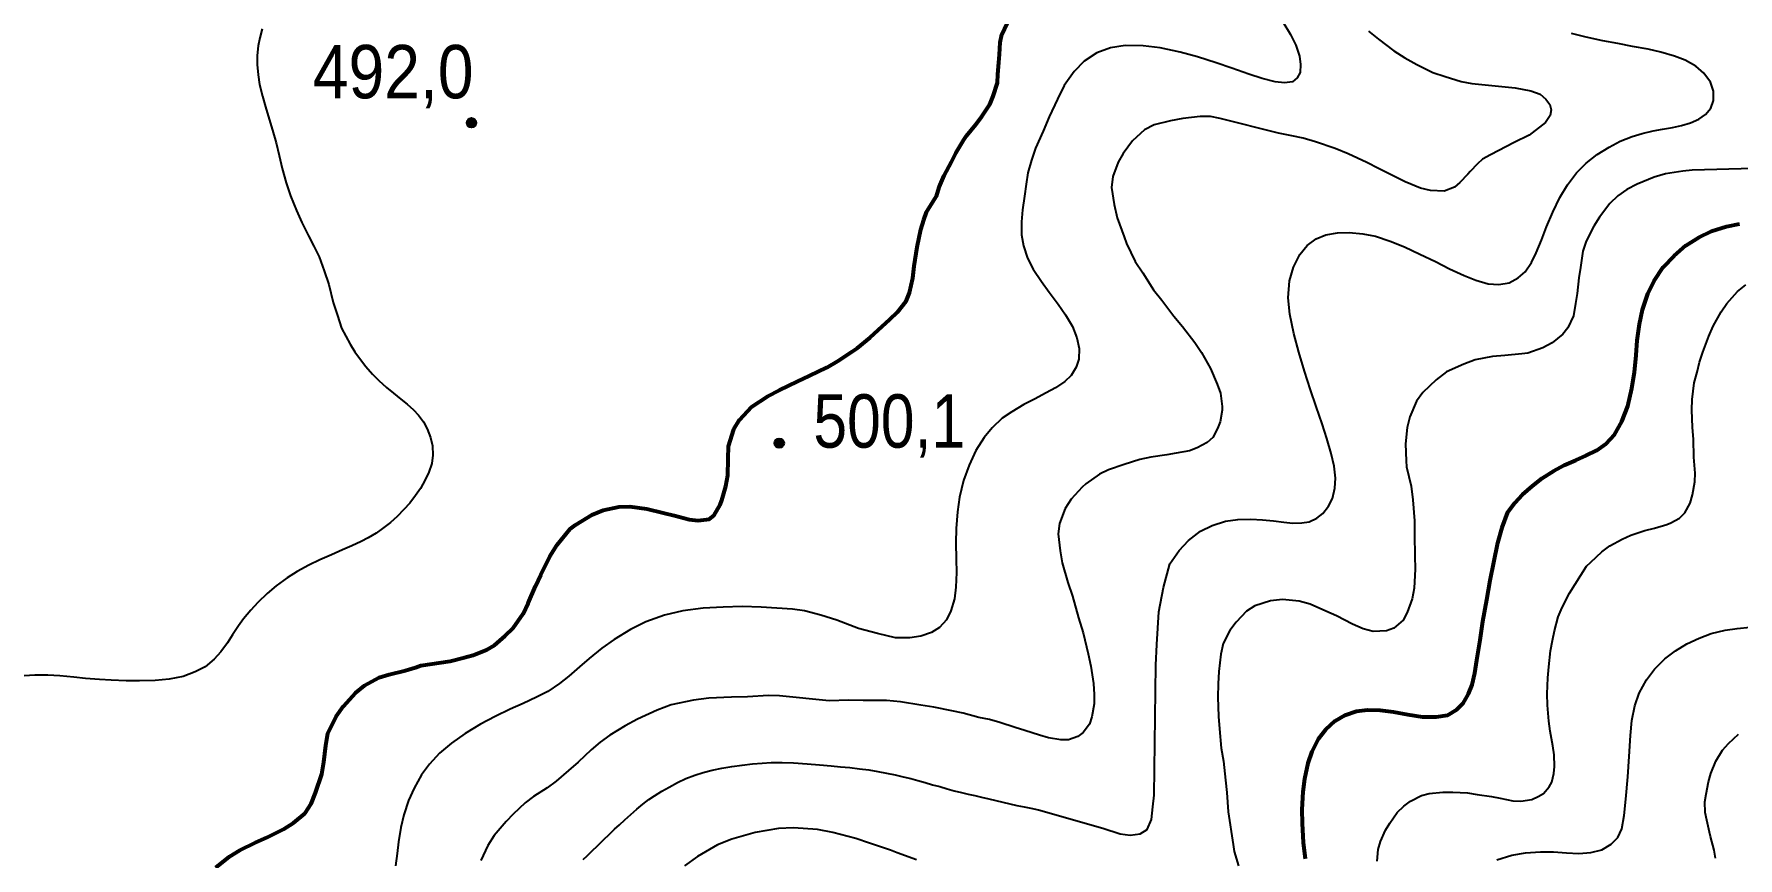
# Model space of a CAD drawing. Header units: metres. Extents: x 552626 to 559174, y 1843804 to 1852371.
# Drawn here: x 557760 to 558302, y 1847599 to 1847861 of the extents above; entities that cross this region are included whole.
import ezdxf

# ---------------------------------------------------------------- set-up
doc = ezdxf.new("R2010")
doc.units = ezdxf.units.M
doc.header["$LTSCALE"] = 6.8
for name, color, linetype, lineweight in [('1', 7, 'Continuous', 25), ('2', 7, 'Continuous', 53), ('5', 7, 'Continuous', 25)]:
    doc.layers.add(name, color=color, linetype=linetype, lineweight=lineweight)

msp = doc.modelspace()

# ---------------------------------------------------------------- hatches: boundary and pattern name
at = {"layer": '5'}
for points in [[(557900.56, 1847832.91, 1), (557897.56, 1847832.91, 1)], [(557998.62, 1847730.86, 1), (557995.62, 1847730.86, 1)]]:
    msp.add_hatch(color=256, dxfattribs=at).paths.add_polyline_path(points)

# ---------------------------------------------------------------- linework, layer by layer
at = {"layer": '1'}
for points in [[(558157.47, 1847865.07), (558159.97, 1847860.95), (558161.61, 1847857.6), (558162.78, 1847854.13), (558163.17, 1847851.43), (558163.01, 1847848.9), (558162.07, 1847847.16), (558160.59, 1847845.95), (558158.05, 1847845.57), (558155.09, 1847845.88), (558150.88, 1847846.99), (558146.64, 1847848.39), (558141.31, 1847850.29), (558136.32, 1847851.96), (558130.34, 1847853.88), (558124.85, 1847855.37), (558118.48, 1847856.7), (558112.98, 1847857.39), (558107.3, 1847857.5), (558102.58, 1847856.72), (558098.22, 1847855.21), (558094.26, 1847852.53), (558091, 1847849.21), (558087.88, 1847844.75), (558085.74, 1847840.45), (558083.07, 1847834.74), (558081.18, 1847830.2), (558078.72, 1847824.79), (558077.48, 1847821.01), (558076.23, 1847816.95), (558075.76, 1847813.3), (558075.19, 1847809.57)], [(557832.42, 1847862.85), (557831.68, 1847859.98), (557831.15, 1847857.38), (557830.83, 1847854.29), (557830.78, 1847851.49), (557831.09, 1847848.14), (557831.59, 1847845.03), (557832.51, 1847841.35), (557833.44, 1847838.01), (557834.67, 1847834.09), (557835.73, 1847830.51), (557836.82, 1847826.49), (557837.81, 1847822.47), (557838.82, 1847818.32), (557840.1, 1847813.77), (557841.49, 1847809.59), (557843.33, 1847804.96), (557845.1, 1847801.08), (557847.15, 1847796.93), (557848.85, 1847793.56), (557850.62, 1847790.15), (557852.15, 1847785.71), (557853.65, 1847781.36), (557855.04, 1847775.7), (557856.36, 1847771.53), (557857.68, 1847767.49), (557859.03, 1847764.89), (557860.47, 1847762.4), (557861.97, 1847759.93), (557863.68, 1847757.48), (557865.38, 1847755.24), (557867.54, 1847752.83), (557869.58, 1847750.79), (557872.05, 1847748.6), (557874.24, 1847746.8), (557876.62, 1847744.88), (557878.63, 1847743.29), (557880.64, 1847741.46), (557882.24, 1847739.83), (557883.81, 1847737.63), (557885, 1847735.45), (557886.05, 1847732.64), (557886.63, 1847730), (557886.78, 1847727.01), (557886.43, 1847724.44), (557885.52, 1847721.62), (557884.37, 1847719.2), (557882.82, 1847716.47), (557881.27, 1847714.21), (557879.4, 1847711.73), (557877.57, 1847709.7), (557875.36, 1847707.48), (557873.24, 1847705.62), (557870.79, 1847703.68), (557868.7, 1847702.24), (557866.17, 1847700.74), (557863.99, 1847699.6), (557861, 1847698.18), (557858.02, 1847696.86), (557854.45, 1847695.32), (557850.76, 1847693.7)], [(558164.4, 1847753.84), (558162.63, 1847759.83), (558160.97, 1847765.8), (558159.71, 1847771.93), (558159.23, 1847777.09), (558159.61, 1847782.55), (558160.87, 1847786.9), (558162.89, 1847790.98), (558165.25, 1847793.8), (558168.15, 1847795.94), (558171.17, 1847797.17), (558174.94, 1847797.81), (558178.64, 1847797.99), (558183.02, 1847797.55), (558187, 1847796.73), (558191.67, 1847795.21), (558196.25, 1847793.35), (558201.18, 1847791.07), (558206.14, 1847788.66), (558210.63, 1847786.41), (558215.21, 1847784.27), (558218.92, 1847782.74), (558222.91, 1847781.59), (558226.32, 1847781.42), (558229.62, 1847781.92), (558232.48, 1847783.48), (558234.73, 1847785.47), (558236.74, 1847788.41), (558238.19, 1847791.49), (558239.87, 1847795.51), (558241.52, 1847799.73), (558243.51, 1847804.4), (558245.78, 1847809.04), (558248.2, 1847813.15), (558251.03, 1847816.96), (558254.16, 1847820), (558257.6, 1847822.77), (558261.47, 1847825.13), (558264.96, 1847826.99), (558268.79, 1847828.52), (558271.93, 1847829.5), (558275.46, 1847830.28), (558278.41, 1847830.82), (558281.65, 1847831.39), (558284.49, 1847832.02), (558287.38, 1847832.86), (558289.95, 1847834.06), (558292.09, 1847835.5), (558293.82, 1847837.56), (558294.69, 1847839.97), (558294.68, 1847842.93), (558293.68, 1847845.82), (558291.56, 1847848.67), (558289.06, 1847850.88), (558285.61, 1847852.8), (558282.28, 1847854.13), (558277.92, 1847855.39), (558273.85, 1847856.28), (558268.91, 1847857.22), (558264.19, 1847858.1), (558259.38, 1847859.01), (558254.15, 1847860.17), (558249.49, 1847861.36)], [(558184.82, 1847862.01), (558187.93, 1847859.54), (558192.85, 1847855.78), (558196.35, 1847853.6), (558200.17, 1847851.46), (558205.29, 1847848.89), (558209.18, 1847847.59), (558214.35, 1847846.02), (558217.74, 1847845.42), (558231.5, 1847844.06), (558236.52, 1847843.08), (558239.45, 1847841.96), (558241.26, 1847840.42), (558242.52, 1847838.74), (558242.94, 1847837.06), (558242.66, 1847835.24), (558241.12, 1847833), (558235.96, 1847828.95), (558231.22, 1847826.57), (558223.69, 1847822.65), (558221.1, 1847821.27), (558219.52, 1847819.84), (558217.14, 1847817.41), (558216.41, 1847816.49), (558213.88, 1847813.87), (558212.23, 1847812.35), (558208.87, 1847811.13), (558204.53, 1847811.3)], [(558204.53, 1847811.3), (558201.37, 1847812.02), (558196.47, 1847814.12), (558193.04, 1847815.8), (558187.92, 1847818.38), (558184.3, 1847820.2), (558178.32, 1847823.01), (558174.14, 1847824.69), (558167.91, 1847826.8), (558163.94, 1847828.01), (558160.37, 1847828.77), (558156.11, 1847829.61), (558137.54, 1847834.21), (558134.47, 1847834.86), (558131.22, 1847834.9), (558125.64, 1847834.26), (558121.74, 1847833.48), (558116.56, 1847832.22), (558113.41, 1847830.69), (558109.57, 1847827.17), (558106.63, 1847823.1), (558105.04, 1847820.33), (558103.32, 1847815.73), (558102.97, 1847812.28), (558103.75, 1847806.88), (558104.74, 1847802.67), (558106.93, 1847796.6), (558107.76, 1847794.45), (558110.5, 1847788.7), (558112.9, 1847785.15), (558116.35, 1847779.72), (558118.97, 1847776.45), (558122.81, 1847771.32), (558125.52, 1847767.97), (558129.42, 1847762.93), (558131.62, 1847759.69), (558134.45, 1847754.61), (558136.61, 1847749.62), (558137.6, 1847746.74), (558138.17, 1847742.56), (558138.22, 1847741.32), (558137.56, 1847737.67), (558136.73, 1847735.49), (558135.23, 1847732.66), (558133.41, 1847731.12), (558130.2, 1847729.34), (558127.82, 1847728.4), (558123.49, 1847727.65), (558120.56, 1847727.15), (558115.49, 1847726.4), (558111.92, 1847725.66), (558106.94, 1847724.09), (558101.98, 1847722.36), (558099.14, 1847721.03), (558094.76, 1847717.95), (558093.56, 1847716.82), (558090.08, 1847713.01), (558088.18, 1847710.05), (558086.32, 1847705.26), (558085.95, 1847701.97), (558086.57, 1847696.56), (558087.17, 1847692.8), (558089.05, 1847686.53), (558090.47, 1847682.12), (558092.43, 1847675.19)], [(558307.42, 1847818.37), (558287.86, 1847817.79), (558284.9, 1847817.45), (558279.43, 1847816.58), (558275.8, 1847815.58), (558270.32, 1847813.37), (558267.12, 1847811.59), (558264.19, 1847809.59), (558261.64, 1847807.13), (558258.39, 1847802.85), (558256.56, 1847799.98), (558254.11, 1847795.21), (558253.06, 1847792.01), (558252.34, 1847786.77), (558251.8, 1847783.47), (558251.2, 1847778.57), (558250.74, 1847775.36), (558250.11, 1847771.38), (558248.3, 1847767.6), (558246.7, 1847765.58), (558243.28, 1847762.78), (558240.3, 1847761.27), (558235.5, 1847759.56), (558233.62, 1847759.26), (558228.19, 1847758.8), (558224.32, 1847758.44), (558218.71, 1847757.38), (558215.12, 1847756.05), (558209.58, 1847753.59), (558206.38, 1847751.06), (558202.1, 1847746.99), (558200.09, 1847744.27), (558197.92, 1847739.28), (558197.14, 1847735.86), (558196.58, 1847730.64), (558196.78, 1847725.26), (558196.92, 1847723.36), (558198.38, 1847717.13), (558198.96, 1847712.79), (558199.39, 1847706.18), (558199.42, 1847701.53), (558199.59, 1847694.98), (558199.66, 1847690.75), (558199.36, 1847684.72), (558198.68, 1847681.24), (558197.09, 1847676.98), (558195.87, 1847674.51), (558192.83, 1847672), (558190.52, 1847671.15), (558186.31, 1847670.92), (558183.06, 1847671.71), (558179.64, 1847673.23), (558174.59, 1847675.89), (558171.17, 1847677.41), (558166.19, 1847679.59), (558162.66, 1847680.59), (558157.37, 1847681.07), (558153.59, 1847680.63)], [(558075.19, 1847809.57), (558074.59, 1847805.15), (558074.26, 1847801.38), (558074.3, 1847797.2), (558074.89, 1847793.7), (558076.21, 1847789.74), (558078, 1847786.3), (558080.61, 1847782.32), (558083.06, 1847779), (558085.99, 1847775.13), (558088.26, 1847771.76), (558090.5, 1847768), (558091.84, 1847764.4), (558092.63, 1847760.99), (558092.52, 1847757.65), (558091.71, 1847755.03), (558090.08, 1847752.42), (558088.03, 1847750.46), (558085.12, 1847748.45), (558082.13, 1847746.85), (558078.41, 1847744.92), (558075.02, 1847743.19), (558071.19, 1847740.86), (558068.14, 1847738.79), (558064.89, 1847735.79), (558062.38, 1847732.62), (558059.74, 1847728.49), (558057.61, 1847723.83), (558055.83, 1847719.02), (558054.53, 1847713.72), (558053.85, 1847709.04), (558053.45, 1847703.71), (558053.36, 1847699.1), (558053.46, 1847693.95), (558053.54, 1847689.68), (558053.4, 1847684.99), (558052.89, 1847681.25), (558051.81, 1847677.44), (558050.33, 1847674.63), (558048.13, 1847672.18), (558045.62, 1847670.59), (558042.22, 1847669.44), (558038.72, 1847668.91), (558034.12, 1847668.88), (558028.4, 1847670.23), (558022.31, 1847671.89), (558015.45, 1847674.45), (558010.37, 1847676.08), (558005.14, 1847677.52), (558001.38, 1847677.99), (557996.34, 1847678.36), (557991.36, 1847678.64), (557985.27, 1847678.8), (557979.26, 1847678.69), (557972.83, 1847678.35), (557966.41, 1847677.44), (557960.56, 1847676.14), (557954.56, 1847673.97), (557949.68, 1847671.57), (557944.49, 1847668.39), (557940.58, 1847665.6), (557936.53, 1847662.28), (557933.53, 1847659.66), (557930.12, 1847656.65), (557927.12, 1847654.28)], [(558236.86, 1847617.35), (558238.83, 1847618.32), (558240.54, 1847619.35), (558242.3, 1847621.38), (558243.21, 1847622.9), (558243.8, 1847625.71), (558244.05, 1847627.9), (558243.87, 1847631.63), (558243.46, 1847634.49), (558242.68, 1847639.14), (558242.23, 1847642.33), (558241.81, 1847647.44), (558241.65, 1847651), (558241.88, 1847656.18), (558242.24, 1847659.63), (558242.73, 1847664.76), (558243.36, 1847667.99), (558244.07, 1847671.15), (558245.23, 1847675.61), (558246.47, 1847678.49), (558248.77, 1847683.08), (558250.61, 1847685.95), (558254.27, 1847691.7), (558255.62, 1847693.01), (558259.07, 1847696.24), (558261.67, 1847698.2), (558265.59, 1847700.31), (558268.36, 1847701.55), (558272.84, 1847703.06), (558275.83, 1847703.82), (558279.86, 1847704.94), (558281.04, 1847705.5), (558283.87, 1847706.98), (558285.5, 1847708.67), (558287.22, 1847711.78), (558288, 1847714.44), (558288.7, 1847718.52), (558288.79, 1847721.27), (558288.37, 1847726.38), (558288.3, 1847732.11), (558288.03, 1847735.9), (558287.81, 1847741.45), (558287.92, 1847744.79), (558288.56, 1847750.1), (558289.43, 1847753.44), (558290.22, 1847756.69), (558291.26, 1847759.89), (558293.18, 1847764.93), (558294.55, 1847768.17), (558297.11, 1847772.7), (558298.89, 1847775.32), (558302.27, 1847779.2), (558304.94, 1847781.25)], [(558019.58, 1847627.6), (558022.67, 1847627.16), (558025.62, 1847626.83), (558028.49, 1847626.3), (558031.31, 1847625.83), (558034.03, 1847625.26), (558036.58, 1847624.64), (558039.02, 1847624.08), (558041.27, 1847623.41), (558043.56, 1847622.83), (558045.87, 1847622.11), (558048.22, 1847621.48), (558050.6, 1847620.76), (558052.83, 1847620.18), (558055.16, 1847619.59), (558057.23, 1847619.1), (558059.44, 1847618.62), (558061.51, 1847618.12), (558063.88, 1847617.63), (558066.08, 1847617.08), (558068.34, 1847616.58), (558070.56, 1847616.05), (558072.73, 1847615.53), (558075.1, 1847615.05), (558077.22, 1847614.59), (558079.66, 1847614.15), (558100.22, 1847608.27), (558105.66, 1847606.45), (558108.83, 1847606), (558112.01, 1847606.45), (558114.27, 1847607.82), (558115.63, 1847611), (558116.09, 1847615.09), (558116.54, 1847618.73), (558117.05, 1847660.21), (558117.32, 1847666.76), (558118.01, 1847677.11), (558119.53, 1847684.95), (558121.5, 1847692.39), (558124.45, 1847696.67), (558127.47, 1847699.87), (558131.33, 1847702.81), (558134.96, 1847704.66), (558139.28, 1847705.98), (558143.14, 1847706.52), (558147.3, 1847706.68), (558151, 1847706.48), (558154.5, 1847706.12), (558157.82, 1847705.73), (558160.65, 1847705.43), (558163.56, 1847705.46), (558165.87, 1847705.86), (558168.33, 1847706.98), (558170.24, 1847708.51), (558172.09, 1847710.81), (558173.31, 1847713.28), (558174.1, 1847716.51), (558174.23, 1847719.74), (558173.86, 1847723.54), (558172.94, 1847727.56), (558171.55, 1847732.3), (558169.98, 1847737.04), (558168.1, 1847742.54), (558166.33, 1847747.87), (558164.4, 1847753.84)], [(557850.76, 1847693.7), (557847.23, 1847692.02), (557843.51, 1847690), (557840.35, 1847687.98), (557836.89, 1847685.46), (557834.05, 1847683.04), (557831.02, 1847680.15), (557828.77, 1847677.72), (557826.44, 1847674.92), (557824.84, 1847672.65), (557822.98, 1847669.8), (557821.4, 1847667.32), (557819.27, 1847664.38), (557817.12, 1847662.03), (557814.26, 1847659.67), (557811.03, 1847658), (557807.2, 1847656.57), (557802.79, 1847655.76), (557798.35, 1847655.28), (557793.32, 1847655.14), (557789.08, 1847655.17), (557784.32, 1847655.34), (557780.57, 1847655.57), (557776.13, 1847655.97), (557772.39, 1847656.34), (557767.93, 1847656.74), (557764.14, 1847656.95), (557759.99, 1847656.98), (557756.56, 1847656.79)], [(558153.59, 1847680.63), (558148.62, 1847679.06), (558145.9, 1847677.34), (558142.65, 1847673.81), (558140.62, 1847671.24), (558138.51, 1847667.09), (558137.74, 1847663.68), (558137.12, 1847658.2), (558136.92, 1847654.19), (558136.83, 1847649.94), (558137.03, 1847643.81), (558137.32, 1847639.85), (558137.85, 1847633.76), (558138.58, 1847629.6), (558139.28, 1847623.52), (558139.64, 1847619.66), (558140.1, 1847613.47), (558141.7, 1847603.1), (558141.97, 1847600.8), (558143.41, 1847596.22)], [(558092.43, 1847675.19), (558093.89, 1847670.45), (558095.48, 1847663.82), (558096.36, 1847659.84), (558097.16, 1847654.28), (558097.39, 1847650.81), (558097.4, 1847647.82), (558096.71, 1847643.75), (558095.89, 1847641.41), (558093.95, 1847638.78), (558092.19, 1847637.49), (558089.23, 1847636.41), (558086.83, 1847636.38), (558082.85, 1847637), (558080, 1847637.92), (558075.34, 1847639.38), (558072.23, 1847640.36), (558067.32, 1847641.87), (558064.12, 1847642.92), (558060.72, 1847643.53), (558055.67, 1847644.86), (558052.09, 1847645.61), (558046.3, 1847646.78), (558042.23, 1847647.47), (558035.71, 1847648.47), (558031.26, 1847648.87), (558023.85, 1847648.94), (558019.27, 1847649), (558013.05, 1847648.86), (557997.15, 1847650.45), (557993.73, 1847650.47), (557987.04, 1847650.12), (557981.89, 1847650.03), (557974.71, 1847649.62), (557969.78, 1847649.05), (557962.73, 1847647.49), (557958.17, 1847645.89), (557951.94, 1847642.93), (557948.03, 1847640.82), (557943.13, 1847637.84), (557940.05, 1847635.66), (557937.25, 1847633.26), (557933.05, 1847629.28), (557930.03, 1847626.61), (557926.01, 1847623.24), (557923.17, 1847621.16), (557918.84, 1847618.34), (557916.17, 1847616.28), (557912.33, 1847612.77), (557910.11, 1847610.35), (557906.3, 1847605.92), (557904.34, 1847602.7), (557902.06, 1847597.95)], [(558270.98, 1847651.25), (558273.29, 1847655.48), (558275.88, 1847658.9), (558279.15, 1847662.16), (558282.56, 1847664.74), (558286.13, 1847666.95), (558290.15, 1847668.81), (558293.98, 1847670.21), (558298.4, 1847671.3), (558302.21, 1847671.89), (558306.38, 1847672.26)], [(557927.12, 1847654.28), (557923.41, 1847651.83), (557919.83, 1847649.93), (557915.54, 1847647.96), (557911.45, 1847646.14), (557906.62, 1847643.85), (557901.98, 1847641.35), (557897.08, 1847638.4), (557892.7, 1847635.31), (557888.92, 1847632.14), (557885.7, 1847628.64), (557883.17, 1847625.2), (557880.82, 1847621.05), (557879.04, 1847617.12), (557877.54, 1847612.47), (557876.61, 1847608.43), (557875.88, 1847603.91), (557875.45, 1847600.2), (557874.88, 1847596.32)], [(558225.69, 1847598.23), (558230.49, 1847599.67), (558234.8, 1847600.46), (558239.58, 1847600.77), (558243.67, 1847600.71), (558247.88, 1847600.4), (558251.74, 1847600.23), (558255.59, 1847600.51), (558259.12, 1847601.37), (558262.13, 1847603.16), (558264.23, 1847605.31), (558265.48, 1847608.07), (558266.19, 1847612.29), (558266.72, 1847617.47), (558267.34, 1847624.6), (558267.77, 1847631.08), (558268.28, 1847637.72), (558268.71, 1847642.56), (558269.63, 1847647.26), (558270.98, 1847651.25)], [(558295.3, 1847598.7), (558294.84, 1847601.3), (558293.76, 1847605.59), (558293.36, 1847606.96), (558292.57, 1847610.86), (558292.06, 1847613.21), (558291.92, 1847616.6), (558292.29, 1847619.14), (558293.1, 1847622.98), (558293.87, 1847625.64), (558295.41, 1847629.64), (558297.58, 1847633.14), (558299.42, 1847635.26), (558302.66, 1847638.21)], [(557934.65, 1847598.25), (557935.92, 1847599.43), (557937.55, 1847601.05), (557939.23, 1847602.61), (557941.22, 1847604.67), (557942.95, 1847606.29), (557944.66, 1847607.99), (557946.21, 1847609.35), (557947.97, 1847610.95), (557949.81, 1847612.63), (557951.78, 1847614.35), (557953.63, 1847615.9), (557955.57, 1847617.36), (557957.4, 1847618.59), (557959.68, 1847620), (557962.04, 1847621.34), (557964.74, 1847622.77), (557967.4, 1847624.03), (557970.17, 1847625.13), (557972.83, 1847625.98), (557975.79, 1847626.75), (557978.79, 1847627.34), (557982.05, 1847627.92), (557985.32, 1847628.34), (557988.57, 1847628.7), (557991.68, 1847628.98), (557994.53, 1847629.17), (557998, 1847629.19), (558001.6, 1847629.08), (558005.98, 1847628.7), (558009.9, 1847628.43), (558013.59, 1847628.11), (558016.66, 1847627.84), (558019.58, 1847627.6)], [(558187.56, 1847597.72), (558187.87, 1847601.5), (558188.58, 1847604.07), (558190.17, 1847607.58), (558191.57, 1847609.9), (558193.93, 1847613.25), (558196.02, 1847615.32), (558198.16, 1847616.9), (558201.62, 1847618.63), (558204.12, 1847619.33), (558208.48, 1847619.75), (558211.64, 1847619.78), (558216.33, 1847619.48), (558219.38, 1847619), (558223.94, 1847618.36), (558226.75, 1847617.77), (558230.75, 1847616.98), (558233.34, 1847616.86), (558236.86, 1847617.35)], [(558040.82, 1847598.17), (558034.66, 1847600.37), (558032.56, 1847601.29), (558025.82, 1847603.51), (558021.49, 1847605.01), (558014.2, 1847606.92), (558009.27, 1847607.85), (558001.64, 1847608.39), (557996.85, 1847608.17), (557989.42, 1847606.9), (557982.02, 1847604.72), (557977.49, 1847602.95), (557971.1, 1847599.22), (557966.95, 1847596.25)]]:
    msp.add_lwpolyline(points, dxfattribs=at)
at = {"layer": '2'}
for points in [[(558034.73, 1847772.55), (558037.49, 1847776.03), (558038.59, 1847778.73), (558039.64, 1847783.42), (558040.11, 1847787.22), (558041.08, 1847793.32), (558042.19, 1847798.85), (558043.16, 1847801.96), (558044.05, 1847804.39), (558047.2, 1847809.49), (558048.03, 1847812.41), (558049.61, 1847816.08), (558052.02, 1847820.44), (558053.36, 1847823.25), (558055.95, 1847827.46), (558056.8, 1847828.72), (558059.71, 1847832.38), (558061.58, 1847834.92), (558064.14, 1847838.71), (558065.24, 1847841.41), (558066.59, 1847845.56), (558066.69, 1847848.32), (558067.01, 1847852.09), (558067.22, 1847854.61), (558067.44, 1847858.46), (558067.98, 1847861.02), (558069.65, 1847864.62)], [(558278.69, 1847786.95), (558282.1, 1847790.52), (558285.85, 1847793.84), (558290.11, 1847796.48), (558294.07, 1847798.39), (558298.8, 1847799.89), (558302.99, 1847800.75)], [(558164.72, 1847598.51), (558164.11, 1847603.67), (558163.78, 1847609.74), (558163.66, 1847614.17), (558163.98, 1847619.87), (558164.49, 1847623.94), (558165.54, 1847628.98), (558166.86, 1847632.66), (558168.87, 1847636.67), (558171.15, 1847639.72), (558174.18, 1847642.47), (558177.2, 1847644.27), (558180.98, 1847645.51), (558184.45, 1847645.96), (558188.53, 1847645.86), (558192.72, 1847645.27), (558197.33, 1847644.47), (558201.99, 1847643.76), (558206.36, 1847643.73), (558209.94, 1847644.3), (558212.9, 1847646.01), (558214.9, 1847648.06), (558216.68, 1847651.02), (558217.76, 1847653.92), (558218.68, 1847657.65), (558219.31, 1847661.71), (558220.31, 1847668.13), (558221.18, 1847674.11), (558222.46, 1847680.99), (558223.5, 1847687.1), (558224.71, 1847692.86), (558225.93, 1847699.12), (558227.4, 1847703.98), (558229.19, 1847708.93), (558231.37, 1847711.87), (558233.81, 1847714.47), (558236.97, 1847717.26), (558240.14, 1847719.7), (558243.83, 1847722.1), (558247.13, 1847723.81), (558250.82, 1847725.44), (558254.11, 1847726.89), (558257.44, 1847728.55), (558260.36, 1847730.69), (558263.1, 1847733.67), (558265.43, 1847737.79), (558267.36, 1847742.67), (558268.71, 1847748.26), (558269.54, 1847753.48), (558269.99, 1847758.9), (558270.34, 1847763.55), (558271.06, 1847768.81), (558272.06, 1847773.36), (558273.74, 1847778.4), (558275.79, 1847782.55), (558278.69, 1847786.95)], [(557839.16, 1847607.98), (557842.35, 1847609.92), (557846.06, 1847613.09), (557847.97, 1847616.06), (557849.39, 1847619.55), (557851.38, 1847625.43), (557852.02, 1847629.25), (557852.66, 1847634.56), (557853.3, 1847638.37), (557856, 1847643.84), (557858.29, 1847647.1), (557862.12, 1847651.36), (557865.02, 1847653.69), (557869.71, 1847656.23), (557872.85, 1847657.17), (557878.03, 1847658.43), (557881.23, 1847659.46), (557882.91, 1847660.07), (557892.32, 1847661.4), (557896.84, 1847662.58), (557899.58, 1847663.4), (557903.88, 1847665.05), (557906.37, 1847666.5), (557909.84, 1847669.56), (557912.32, 1847671.93), (557915.53, 1847676.54), (557917.14, 1847679.88), (557919.51, 1847685.31), (557921.18, 1847688.91), (557924, 1847694.72), (557926.4, 1847698.49), (557930.56, 1847703.54), (557932.23, 1847704.9), (557937.44, 1847708.07), (557941.01, 1847709.57), (557946.04, 1847710.64), (557949.53, 1847710.71), (557954.93, 1847710), (557960.15, 1847708.69), (557963.66, 1847707.84), (557968.46, 1847706.56), (557971.33, 1847706.23), (557974.78, 1847706.62), (557976.38, 1847707.89), (557978.32, 1847711.27), (557978.82, 1847712.66), (557980.14, 1847717.13), (557980.75, 1847720.53), (557980.8, 1847725.86), (557980.91, 1847729.95), (557982.63, 1847735.3), (557984.44, 1847738.33), (557988.29, 1847742.44), (557993.48, 1847745.78), (557997.16, 1847747.78), (558002.92, 1847750.52), (558006.7, 1847752.28), (558012.22, 1847754.91), (558015.65, 1847756.97), (558020.36, 1847760.09), (558021.91, 1847761.1), (558026.09, 1847764.49), (558028.57, 1847766.85), (558032.33, 1847770.28), (558034.73, 1847772.55)], [(557817.7, 1847595.78), (557822.05, 1847599.19), (557825.3, 1847601.23), (557830.26, 1847603.71), (557833.9, 1847605.3), (557839.16, 1847607.98)]]:
    msp.add_lwpolyline(points, dxfattribs=at)
at = {"layer": '5'}
for centre in [(557899.06, 1847832.91), (557997.12, 1847730.86)]:
    msp.add_circle(centre, 1.5, dxfattribs=at)

# ---------------------------------------------------------------- texts
for s, width, p in [('492,0', 0.9, (557848.54, 1847840.67)), ('500,1', 0.85, (558007.96, 1847729.43))]:
    msp.add_text(s, height=17, dxfattribs=dict(at, width=width)).set_placement(p)

doc.saveas('drawing.dxf')
